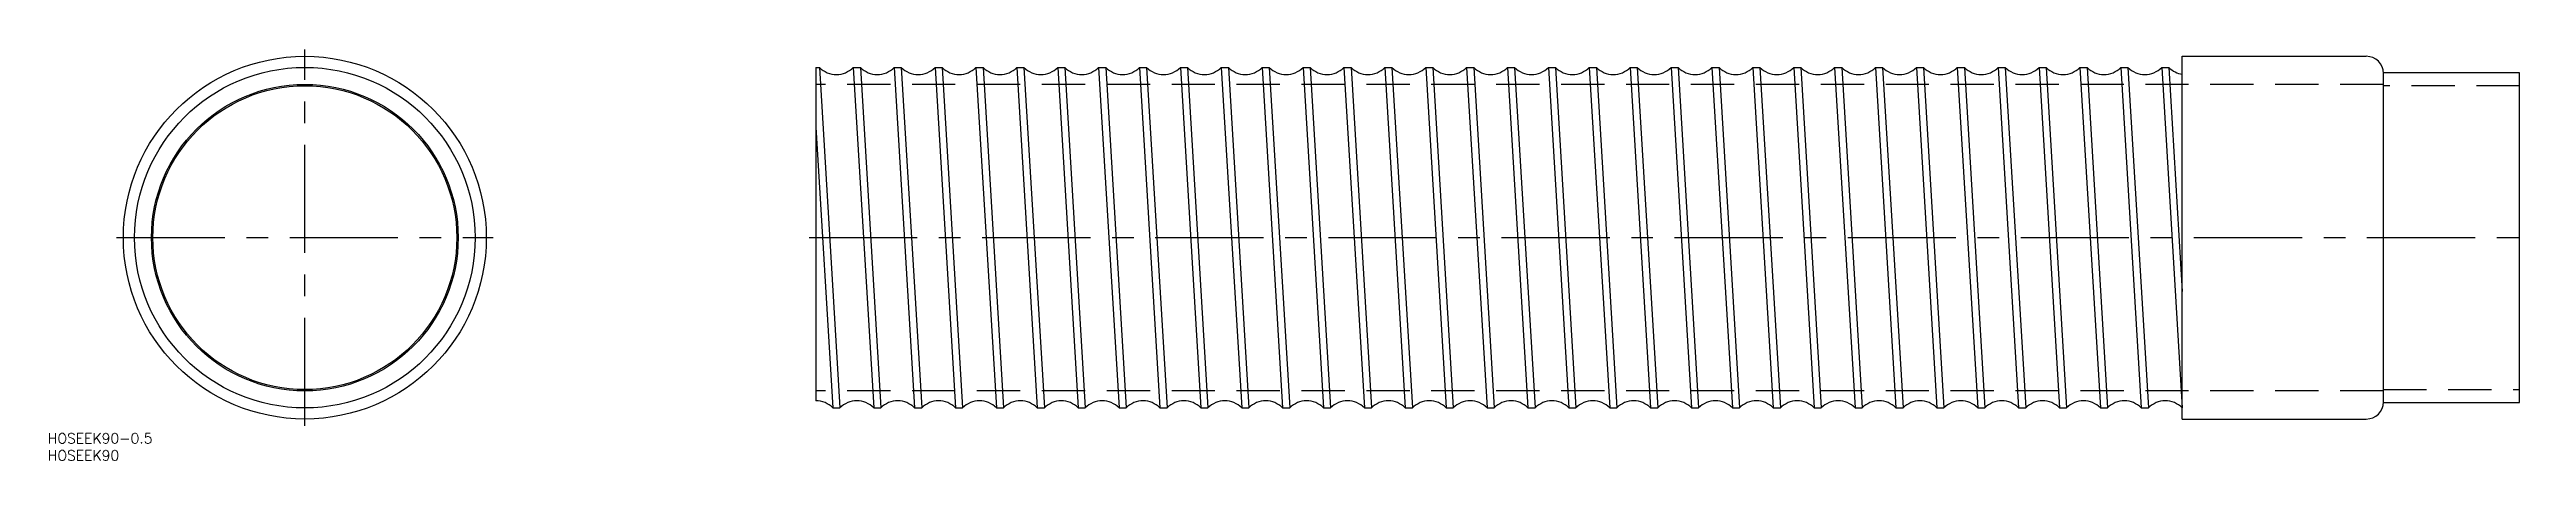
# Model space of a CAD drawing. Extents: x -75 to 652, y -65 to 55.
import ezdxf

# ---------------------------------------------------------------- set-up
doc = ezdxf.new("R2010")
doc.units = 0
doc.linetypes.add('CENTER', pattern=[50.8, 31.75, -6.35, 6.35, -6.35])
doc.linetypes.add('DASHED', pattern=[19.05, 12.7, -6.35])
doc.layers.get('0').update_dxf_attribs({"linetype": 'CONTINUOUS'})
doc.layers.add('CENTER', color=1, linetype='CENTER')
doc.styles.get("Standard").update_dxf_attribs({"font": 'txt.shx', "height": 3, "bigfont": 'bigfont.shx'})

msp = doc.modelspace()

# ---------------------------------------------------------------- linework, layer by layer
at = {"color": 7, "linetype": 'CONTINUOUS'}
for p, q in [((551, -53.25), (551, 53.25)), ((551, 53.25), (605, 53.25)), ((150, 50), (150, -47.9)), ((150, 50), (151.05, 50)), ((151.05, 50), (157.05, -50)), ((160.95, 50), (166.95, -50)), ((160.95, 50), (163.05, 50)), ((163.05, 50), (169.05, -50)), ((172.95, 50), (178.95, -50)), ((172.95, 50), (175.05, 50)), ((175.05, 50), (181.05, -50)), ((184.95, 50), (190.95, -50)), ((184.95, 50), (187.05, 50)), ((187.05, 50), (193.05, -50)), ((196.95, 50), (202.95, -50)), ((196.95, 50), (199.05, 50)), ((199.05, 50), (205.05, -50)), ((208.95, 50), (214.95, -50)), ((208.95, 50), (211.05, 50)), ((211.05, 50), (217.05, -50)), ((220.95, 50), (226.95, -50)), ((220.95, 50), (223.05, 50)), ((223.05, 50), (229.05, -50)), ((232.95, 50), (238.95, -50)), ((232.95, 50), (235.05, 50)), ((235.05, 50), (241.05, -50)), ((244.95, 50), (250.95, -50)), ((244.95, 50), (247.05, 50)), ((247.05, 50), (253.05, -50)), ((256.95, 50), (262.95, -50)), ((256.95, 50), (259.05, 50)), ((259.05, 50), (265.05, -50)), ((268.95, 50), (274.95, -50)), ((268.95, 50), (271.05, 50)), ((271.05, 50), (277.05, -50)), ((280.95, 50), (286.95, -50)), ((280.95, 50), (283.05, 50)), ((283.05, 50), (289.05, -50)), ((292.95, 50), (298.95, -50)), ((292.95, 50), (295.05, 50)), ((295.05, 50), (301.05, -50)), ((304.95, 50), (310.95, -50)), ((304.95, 50), (307.05, 50)), ((307.05, 50), (313.05, -50)), ((316.95, 50), (322.95, -50)), ((316.95, 50), (319.05, 50)), ((319.05, 50), (325.05, -50)), ((328.95, 50), (334.95, -50)), ((328.95, 50), (331.05, 50)), ((331.05, 50), (337.05, -50)), ((340.95, 50), (346.95, -50)), ((340.95, 50), (343.05, 50)), ((343.05, 50), (349.05, -50)), ((352.95, 50), (358.95, -50)), ((352.95, 50), (355.05, 50)), ((355.05, 50), (361.05, -50)), ((364.95, 50), (370.95, -50)), ((364.95, 50), (367.05, 50)), ((367.05, 50), (373.05, -50)), ((376.95, 50), (382.95, -50)), ((376.95, 50), (379.05, 50)), ((379.05, 50), (385.05, -50)), ((388.95, 50), (394.95, -50)), ((388.95, 50), (391.05, 50)), ((391.05, 50), (397.05, -50)), ((400.95, 50), (406.95, -50)), ((400.95, 50), (403.05, 50)), ((403.05, 50), (409.05, -50)), ((412.95, 50), (418.95, -50)), ((412.95, 50), (415.05, 50)), ((415.05, 50), (421.05, -50)), ((424.95, 50), (430.95, -50)), ((424.95, 50), (427.05, 50)), ((427.05, 50), (433.05, -50)), ((436.95, 50), (442.95, -50)), ((436.95, 50), (439.05, 50)), ((439.05, 50), (445.05, -50)), ((448.95, 50), (454.95, -50)), ((448.95, 50), (451.05, 50)), ((451.05, 50), (457.05, -50)), ((460.95, 50), (466.95, -50)), ((460.95, 50), (463.05, 50)), ((463.05, 50), (469.05, -50)), ((472.95, 50), (478.95, -50)), ((472.95, 50), (475.05, 50)), ((475.05, 50), (481.05, -50)), ((484.95, 50), (490.95, -50)), ((484.95, 50), (487.05, 50)), ((487.05, 50), (493.05, -50)), ((496.95, 50), (502.95, -50)), ((496.95, 50), (499.05, 50)), ((499.05, 50), (505.05, -50)), ((508.95, 50), (514.95, -50)), ((508.95, 50), (511.05, 50)), ((511.05, 50), (517.05, -50)), ((520.95, 50), (526.95, -50)), ((520.95, 50), (523.05, 50)), ((523.05, 50), (529.05, -50)), ((532.95, 50), (538.95, -50)), ((532.95, 50), (535.05, 50)), ((535.05, 50), (541.05, -50)), ((544.95, 50), (550.95, -50)), ((544.95, 50), (547.05, 50)), ((547.05, 50), (551, -15.8)), ((650, 48.45), (610, 48.45)), ((610, -48.25), (610, 48.25)), ((650, -48.45), (650, 48.45)), ((150, 32.47), (154.95, -50)), ((154.95, -50), (157.05, -50)), ((166.95, -50), (169.05, -50)), ((178.95, -50), (181.05, -50)), ((190.95, -50), (193.05, -50)), ((202.95, -50), (205.05, -50)), ((214.95, -50), (217.05, -50)), ((226.95, -50), (229.05, -50)), ((238.95, -50), (241.05, -50)), ((250.95, -50), (253.05, -50)), ((262.95, -50), (265.05, -50)), ((274.95, -50), (277.05, -50)), ((286.95, -50), (289.05, -50)), ((298.95, -50), (301.05, -50)), ((310.95, -50), (313.05, -50)), ((322.95, -50), (325.05, -50)), ((334.95, -50), (337.05, -50)), ((346.95, -50), (349.05, -50)), ((358.95, -50), (361.05, -50)), ((370.95, -50), (373.05, -50)), ((382.95, -50), (385.05, -50)), ((394.95, -50), (397.05, -50)), ((406.95, -50), (409.05, -50)), ((418.95, -50), (421.05, -50)), ((430.95, -50), (433.05, -50)), ((442.95, -50), (445.05, -50)), ((454.95, -50), (457.05, -50)), ((466.95, -50), (469.05, -50)), ((478.95, -50), (481.05, -50)), ((490.95, -50), (493.05, -50)), ((502.95, -50), (505.05, -50)), ((514.95, -50), (517.05, -50)), ((526.95, -50), (529.05, -50)), ((538.95, -50), (541.05, -50)), ((550.95, -50), (551, -50)), ((610, -48.45), (650, -48.45)), ((551, -53.25), (605, -53.25))]:
    msp.add_line(p, q, dxfattribs=at)
at = {"color": 3, "linetype": 'DASHED'}
for p, q in [((610, 45), (150, 45)), ((650, 44.6), (610, 44.6)), ((610, -45), (150, -45)), ((610, -44.6), (650, -44.6))]:
    msp.add_line(p, q, dxfattribs=at)
at = {"color": 7, "linetype": 'CONTINUOUS'}
for radius in [53.25, 50, 45, 44.6]:
    msp.add_circle((0, 0), radius, dxfattribs=at)
for centre, radius, start, end in [((605, 48.25), 5, 0, 90), ((156, 54.78), 6.88, 223.98419, 316.01581), ((168, 54.78), 6.88, 223.98419, 316.01581), ((180, 54.78), 6.88, 223.98419, 316.01581), ((192, 54.78), 6.88, 223.98419, 316.01581), ((204, 54.78), 6.88, 223.98419, 316.01581), ((216, 54.78), 6.88, 223.98419, 316.01581), ((228, 54.78), 6.88, 223.98419, 316.01581), ((240, 54.78), 6.88, 223.98419, 316.01581), ((252, 54.78), 6.88, 223.98419, 316.01581), ((264, 54.78), 6.88, 223.98419, 316.01581), ((276, 54.78), 6.88, 223.98419, 316.01581), ((288, 54.78), 6.88, 223.98419, 316.01581), ((300, 54.78), 6.88, 223.98419, 316.01581), ((312, 54.78), 6.88, 223.98419, 316.01581), ((324, 54.78), 6.88, 223.98419, 316.01581), ((336, 54.78), 6.88, 223.98419, 316.01581), ((348, 54.78), 6.88, 223.98419, 316.01581), ((360, 54.78), 6.88, 223.98419, 316.01581), ((372, 54.78), 6.88, 223.98419, 316.01581), ((384, 54.78), 6.88, 223.98419, 316.01581), ((396, 54.78), 6.88, 223.98419, 316.01581), ((408, 54.78), 6.88, 223.98419, 316.01581), ((420, 54.78), 6.88, 223.98419, 316.01581), ((432, 54.78), 6.88, 223.98419, 316.01581), ((444, 54.78), 6.88, 223.98419, 316.01581), ((456, 54.78), 6.88, 223.98419, 316.01581), ((468, 54.78), 6.88, 223.98419, 316.01581), ((480, 54.78), 6.88, 223.98419, 316.01581), ((492, 54.78), 6.88, 223.98419, 316.01581), ((504, 54.78), 6.88, 223.98419, 316.01581), ((516, 54.78), 6.88, 223.98419, 316.01581), ((528, 54.78), 6.88, 223.98419, 316.01581), ((540, 54.78), 6.88, 223.98419, 316.01581), ((552, 54.78), 6.88, 223.98419, 261.63867), ((150, -54.78), 6.88, 43.98419, 90), ((162, -54.78), 6.88, 43.98419, 136.01581), ((174, -54.78), 6.88, 43.98419, 136.01581), ((186, -54.78), 6.88, 43.98419, 136.01581), ((198, -54.78), 6.88, 43.98419, 136.01581), ((210, -54.78), 6.88, 43.98419, 136.01581), ((222, -54.78), 6.88, 43.98419, 136.01581), ((234, -54.78), 6.88, 43.98419, 136.01581), ((246, -54.78), 6.88, 43.98419, 136.01581), ((258, -54.78), 6.88, 43.98419, 136.01581), ((270, -54.78), 6.88, 43.98419, 136.01581), ((282, -54.78), 6.88, 43.98419, 136.01581), ((294, -54.78), 6.88, 43.98419, 136.01581), ((306, -54.78), 6.88, 43.98419, 136.01581), ((318, -54.78), 6.88, 43.98419, 136.01581), ((330, -54.78), 6.88, 43.98419, 136.01581), ((342, -54.78), 6.88, 43.98419, 136.01581), ((354, -54.78), 6.88, 43.98419, 136.01581), ((366, -54.78), 6.88, 43.98419, 136.01581), ((378, -54.78), 6.88, 43.98419, 136.01581), ((390, -54.78), 6.88, 43.98419, 136.01581), ((402, -54.78), 6.88, 43.98419, 136.01581), ((414, -54.78), 6.88, 43.98419, 136.01581), ((426, -54.78), 6.88, 43.98419, 136.01581), ((438, -54.78), 6.88, 43.98419, 136.01581), ((450, -54.78), 6.88, 43.98419, 136.01581), ((462, -54.78), 6.88, 43.98419, 136.01581), ((474, -54.78), 6.88, 43.98419, 136.01581), ((486, -54.78), 6.88, 43.98419, 136.01581), ((498, -54.78), 6.88, 43.98419, 136.01581), ((510, -54.78), 6.88, 43.98419, 136.01581), ((522, -54.78), 6.88, 43.98419, 136.01581), ((534, -54.78), 6.88, 43.98419, 136.01581), ((546, -54.78), 6.88, 43.98419, 136.01581), ((605, -48.25), 5, 270, 0)]:
    msp.add_arc(centre, radius, start, end, dxfattribs=at)
at = {"layer": 'CENTER', "color": 1, "linetype": 'CENTER'}
for p, q in [((0, -55.25), (0, 55.25)), ((-55.25, 0), (55.25, 0)), ((148, 0), (652, 0))]:
    msp.add_line(p, q, dxfattribs=at)

# ---------------------------------------------------------------- texts
at = {"color": 7, "linetype": 'CONTINUOUS'}
for s, p in [('HOSEEK90-0.5', (-75.44, -60.43)), ('HOSEEK90', (-75.44, -65.43))]:
    msp.add_text(s, height=3, dxfattribs=at).set_placement(p)

doc.saveas('drawing.dxf')
